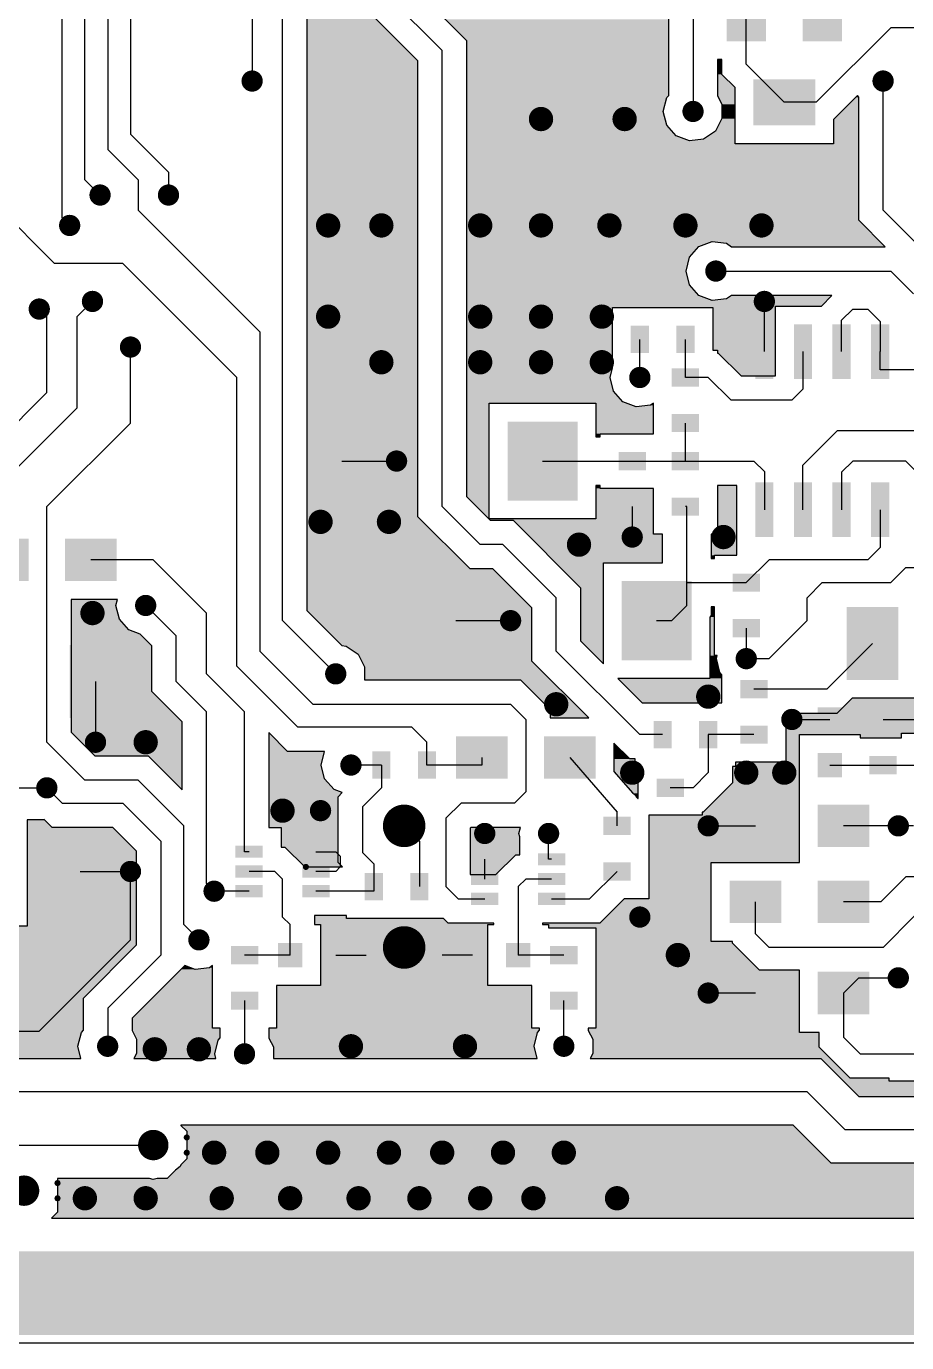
# Model space of a CAD drawing. Extents: x 295 to 953, y 10 to 290.
# Drawn here: x 628.5 to 676.3, y 85 to 156.4 of the extents above; entities that cross this region are included whole.
import ezdxf

# ---------------------------------------------------------------- set-up
doc = ezdxf.new("R2010")
doc.units = 0
doc.header["$LTSCALE"] = 5
doc.header["$MEASUREMENT"] = 0
doc.layers.get('0').update_dxf_attribs({"linetype": 'CONTINUOUS', "lineweight": 25})
doc.layers.add('16_COMP_GBR', color=1, linetype='CONTINUOUS')

msp = doc.modelspace()

# ---------------------------------------------------------------- linework, layer by layer
for points, const_width in [([(640.489, 153.475, 1), (641.066, 153.475, 1)], 0.577), ([(674.726, 153.475, 1), (675.304, 153.475, 1)], 0.577), ([(664.414, 151.825, 1), (664.991, 151.825, 1)], 0.577), ([(656.123, 151.413, 1), (656.783, 151.413, 1)], 0.66), ([(660.66, 151.413, 1), (661.32, 151.413, 1)], 0.66), ([(632.239, 147.288, 1), (632.816, 147.288, 1)], 0.577), ([(635.951, 147.288, 1), (636.529, 147.288, 1)], 0.577), ([(630.589, 145.638, 1), (631.166, 145.638, 1)], 0.577), ([(644.573, 145.638, 1), (645.233, 145.638, 1)], 0.66), ([(647.46, 145.638, 1), (648.12, 145.638, 1)], 0.66), ([(652.823, 145.638, 1), (653.483, 145.638, 1)], 0.66), ([(656.123, 145.638, 1), (656.783, 145.638, 1)], 0.66), ([(659.835, 145.638, 1), (660.495, 145.638, 1)], 0.66), ([(663.96, 145.638, 1), (664.62, 145.638, 1)], 0.66), ([(668.085, 145.638, 1), (668.745, 145.638, 1)], 0.66), ([(665.651, 143.162, 1), (666.229, 143.162, 1)], 0.577), ([(628.939, 141.1, 1), (629.516, 141.1, 1)], 0.577), ([(631.826, 141.513, 1), (632.404, 141.513, 1)], 0.577), ([(668.283, 141.513, 1), (668.861, 141.513, 1)], 0.577), ([(644.573, 140.688, 1), (645.233, 140.688, 1)], 0.66), ([(652.823, 140.688, 1), (653.483, 140.688, 1)], 0.66), ([(656.123, 140.688, 1), (656.783, 140.688, 1)], 0.66), ([(659.423, 140.688, 1), (660.083, 140.688, 1)], 0.66), ([(633.889, 139.038, 1), (634.466, 139.038, 1)], 0.577), ([(647.46, 138.213, 1), (648.12, 138.213, 1)], 0.66), ([(652.823, 138.213, 1), (653.483, 138.213, 1)], 0.66), ([(656.123, 138.213, 1), (656.783, 138.213, 1)], 0.66), ([(659.423, 138.213, 1), (660.083, 138.213, 1)], 0.66), ([(661.526, 137.387, 1), (662.104, 137.387, 1)], 0.577), ([(648.326, 132.85, 1), (648.904, 132.85, 1)], 0.577), ([(644.16, 129.55, 1), (644.82, 129.55, 1)], 0.66), ([(647.873, 129.55, 1), (648.533, 129.55, 1)], 0.66), ([(666.023, 128.725, 1), (666.683, 128.725, 1)], 0.66), ([(658.185, 128.313, 1), (658.845, 128.313, 1)], 0.66), ([(661.114, 128.725, 1), (661.691, 128.725, 1)], 0.577), ([(631.785, 124.6, 1), (632.445, 124.6, 1)], 0.66), ([(634.714, 125.012, 1), (635.291, 125.012, 1)], 0.577), ([(654.514, 124.188, 1), (655.091, 124.188, 1)], 0.577), ([(667.301, 122.125, 1), (667.879, 122.125, 1)], 0.577), ([(645.026, 121.3, 1), (645.604, 121.3, 1)], 0.577), ([(656.948, 119.65, 1), (657.608, 119.65, 1)], 0.66), ([(665.198, 120.063, 1), (665.858, 120.063, 1)], 0.66), ([(669.776, 118.825, 1), (670.354, 118.825, 1)], 0.577), ([(631.991, 117.588, 1), (632.569, 117.588, 1)], 0.577), ([(634.673, 117.588, 1), (635.333, 117.588, 1)], 0.66), ([(645.851, 116.35, 1), (646.429, 116.35, 1)], 0.577), ([(661.073, 115.938, 1), (661.733, 115.938, 1)], 0.66), ([(667.26, 115.938, 1), (667.92, 115.938, 1)], 0.66), ([(669.323, 115.938, 1), (669.983, 115.938, 1)], 0.66), ([(629.351, 115.113, 1), (629.929, 115.113, 1)], 0.577), ([(642.098, 113.875, 1), (642.758, 113.875, 1)], 0.66), ([(644.201, 113.875, 1), (644.779, 113.875, 1)], 0.577), ([(648.45, 113.05, 1), (649.605, 113.05, 1)], 1.155), ([(665.239, 113.05, 1), (665.816, 113.05, 1)], 0.577), ([(675.551, 113.05, 1), (676.129, 113.05, 1)], 0.577), ([(653.111, 112.637, 1), (653.689, 112.637, 1)], 0.577), ([(656.576, 112.637, 1), (657.154, 112.637, 1)], 0.577), ([(633.889, 110.575, 1), (634.466, 110.575, 1)], 0.577), ([(643.614, 110.823, 1), (643.779, 110.823, 1)], 0.165), ([(638.426, 109.503, 1), (639.004, 109.503, 1)], 0.577), ([(661.526, 108.1, 1), (662.104, 108.1, 1)], 0.577), ([(637.601, 106.863, 1), (638.179, 106.863, 1)], 0.577), ([(648.45, 106.45, 1), (649.605, 106.45, 1)], 1.155), ([(663.548, 106.038, 1), (664.208, 106.038, 1)], 0.66), ([(675.551, 104.8, 1), (676.129, 104.8, 1)], 0.577), ([(665.239, 103.975, 1), (665.816, 103.975, 1)], 0.577), ([(632.651, 101.087, 1), (633.229, 101.087, 1)], 0.577), ([(635.168, 100.923, 1), (635.828, 100.923, 1)], 0.66), ([(637.56, 100.923, 1), (638.22, 100.923, 1)], 0.66), ([(645.81, 101.087, 1), (646.47, 101.087, 1)], 0.66), ([(651.998, 101.087, 1), (652.658, 101.087, 1)], 0.66), ([(657.401, 101.087, 1), (657.979, 101.087, 1)], 0.577), ([(640.076, 100.675, 1), (640.654, 100.675, 1)], 0.577), ([(635.003, 95.725, 1), (635.828, 95.725, 1)], 0.825), ([(637.148, 96.139, 1), (637.313, 96.139, 1)], 0.165), ([(638.385, 95.313, 1), (639.045, 95.313, 1)], 0.66), ([(641.273, 95.313, 1), (641.933, 95.313, 1)], 0.66), ([(644.573, 95.313, 1), (645.233, 95.313, 1)], 0.66), ([(647.873, 95.313, 1), (648.533, 95.313, 1)], 0.66), ([(650.76, 95.313, 1), (651.42, 95.313, 1)], 0.66), ([(654.06, 95.313, 1), (654.72, 95.313, 1)], 0.66), ([(657.36, 95.313, 1), (658.02, 95.313, 1)], 0.66), ([(637.148, 95.311, 1), (637.313, 95.311, 1)], 0.165), ([(627.99, 93.25, 1), (628.815, 93.25, 1)], 0.825), ([(630.135, 93.664, 1), (630.3, 93.664, 1)], 0.165), ([(630.135, 92.836, 1), (630.3, 92.836, 1)], 0.165), ([(631.373, 92.838, 1), (632.033, 92.838, 1)], 0.66), ([(634.673, 92.838, 1), (635.333, 92.838, 1)], 0.66), ([(638.798, 92.838, 1), (639.458, 92.838, 1)], 0.66), ([(642.51, 92.838, 1), (643.17, 92.838, 1)], 0.66), ([(646.223, 92.838, 1), (646.883, 92.838, 1)], 0.66), ([(649.523, 92.838, 1), (650.183, 92.838, 1)], 0.66), ([(652.823, 92.838, 1), (653.483, 92.838, 1)], 0.66), ([(655.71, 92.838, 1), (656.37, 92.838, 1)], 0.66), ([(660.248, 92.838, 1), (660.908, 92.838, 1)], 0.66)]:
    msp.add_lwpolyline(points, format="xyb", close=True, dxfattribs=dict(const_width=const_width))
for points in [[(668.659, 158.572), (668.659, 155.638), (666.521, 158.572), (666.521, 155.638)], [(672.784, 158.572), (672.784, 155.638), (670.646, 158.572), (670.646, 155.638)], [(671.329, 153.577), (671.329, 151.063), (667.976, 153.577), (667.976, 151.063)], [(662.31, 140.193), (662.31, 138.708), (661.32, 140.193), (661.32, 138.708)], [(664.785, 140.193), (664.785, 138.708), (663.795, 140.193), (663.795, 138.708)], [(669.067, 140.275), (669.067, 137.305), (668.077, 140.275), (668.077, 137.305)], [(671.162, 140.275), (671.162, 137.305), (670.172, 140.275), (670.172, 137.305)], [(673.258, 140.275), (673.258, 137.305), (672.268, 140.275), (672.268, 137.305)], [(675.353, 140.275), (675.353, 137.305), (674.363, 140.275), (674.363, 137.305)], [(665.033, 137.883), (665.033, 136.893), (663.548, 137.883), (663.548, 136.893)], [(665.033, 135.408), (665.033, 134.418), (663.548, 135.408), (663.548, 134.418)], [(647.543, 134.995), (647.543, 130.705), (643.748, 134.995), (643.748, 130.705)], [(658.433, 134.995), (658.433, 130.705), (654.638, 134.995), (654.638, 130.705)], [(662.145, 133.345), (662.145, 132.355), (660.66, 133.345), (660.66, 132.355)], [(665.033, 133.345), (665.033, 132.355), (663.548, 133.345), (663.548, 132.355)], [(669.067, 131.695), (669.067, 128.725), (668.077, 131.695), (668.077, 128.725)], [(671.162, 131.695), (671.162, 128.725), (670.172, 131.695), (670.172, 128.725)], [(673.258, 131.695), (673.258, 128.725), (672.268, 131.695), (672.268, 128.725)], [(675.353, 131.695), (675.353, 128.725), (674.363, 131.695), (674.363, 128.725)], [(662.145, 130.87), (662.145, 129.88), (660.66, 130.87), (660.66, 129.88)], [(665.033, 130.87), (665.033, 129.88), (663.548, 130.87), (663.548, 129.88)], [(628.65, 128.643), (628.65, 126.333), (625.845, 128.643), (625.845, 126.333)], [(633.435, 128.643), (633.435, 126.333), (630.63, 128.643), (630.63, 126.333)], [(668.333, 126.745), (668.333, 125.755), (666.848, 126.745), (666.848, 125.755)], [(653.73, 126.333), (653.73, 122.043), (649.935, 126.333), (649.935, 122.043)], [(664.62, 126.333), (664.62, 122.043), (660.825, 126.333), (660.825, 122.043)], [(675.84, 124.93), (675.84, 120.97), (673.035, 124.93), (673.035, 120.97)], [(668.333, 124.27), (668.333, 123.28), (666.848, 124.27), (666.848, 123.28)], [(633.683, 122.868), (633.683, 118.908), (630.878, 122.868), (630.878, 118.908)], [(668.745, 120.97), (668.745, 119.98), (667.26, 120.97), (667.26, 119.98)], [(672.788, 119.485), (672.788, 118.165), (671.468, 119.485), (671.468, 118.165)], [(675.758, 119.32), (675.758, 118.33), (674.273, 119.32), (674.273, 118.33)], [(663.548, 118.743), (663.548, 117.258), (662.558, 118.743), (662.558, 117.258)], [(666.023, 118.743), (666.023, 117.258), (665.033, 118.743), (665.033, 117.258)], [(654.638, 117.918), (654.638, 115.608), (651.833, 117.918), (651.833, 115.608)], [(659.423, 117.918), (659.423, 115.608), (656.618, 117.918), (656.618, 115.608)], [(668.745, 118.495), (668.745, 117.505), (667.26, 118.495), (667.26, 117.505)], [(648.285, 117.093), (648.285, 115.608), (647.295, 117.093), (647.295, 115.608)], [(650.76, 117.093), (650.76, 115.608), (649.77, 117.093), (649.77, 115.608)], [(672.788, 117.01), (672.788, 115.69), (671.468, 117.01), (671.468, 115.69)], [(675.758, 116.845), (675.758, 115.855), (674.273, 116.845), (674.273, 115.855)], [(664.208, 115.608), (664.208, 114.618), (662.723, 115.608), (662.723, 114.618)], [(669.488, 114.205), (669.488, 111.895), (666.683, 114.205), (666.683, 111.895)], [(674.273, 114.205), (674.273, 111.895), (671.468, 114.205), (671.468, 111.895)], [(661.32, 113.545), (661.32, 112.555), (659.835, 113.545), (659.835, 112.555)], [(664.208, 113.133), (664.208, 112.143), (662.723, 113.133), (662.723, 112.143)], [(632.858, 112.555), (632.858, 108.595), (630.053, 112.555), (630.053, 108.595)], [(641.355, 111.978), (641.355, 111.318), (639.87, 111.978), (639.87, 111.318)], [(644.985, 111.978), (644.985, 111.318), (643.5, 111.978), (643.5, 111.318)], [(654.143, 111.565), (654.143, 110.905), (652.658, 111.565), (652.658, 110.905)], [(657.773, 111.565), (657.773, 110.905), (656.288, 111.565), (656.288, 110.905)], [(641.355, 110.905), (641.355, 110.245), (639.87, 110.905), (639.87, 110.245)], [(644.985, 110.905), (644.985, 110.245), (643.5, 110.905), (643.5, 110.245)], [(661.32, 111.07), (661.32, 110.08), (659.835, 111.07), (659.835, 110.08)], [(647.873, 110.493), (647.873, 109.008), (646.883, 110.493), (646.883, 109.008)], [(650.348, 110.493), (650.348, 109.008), (649.358, 110.493), (649.358, 109.008)], [(654.143, 110.493), (654.143, 109.833), (652.658, 110.493), (652.658, 109.833)], [(657.773, 110.493), (657.773, 109.833), (656.288, 110.493), (656.288, 109.833)], [(669.488, 110.08), (669.488, 107.77), (666.683, 110.08), (666.683, 107.77)], [(674.273, 110.08), (674.273, 107.77), (671.468, 110.08), (671.468, 107.77)], [(641.355, 109.833), (641.355, 109.173), (639.87, 109.833), (639.87, 109.173)], [(644.985, 109.833), (644.985, 109.173), (643.5, 109.833), (643.5, 109.173)], [(654.143, 109.42), (654.143, 108.76), (652.658, 109.42), (652.658, 108.76)], [(657.773, 109.42), (657.773, 108.76), (656.288, 109.42), (656.288, 108.76)], [(641.108, 106.533), (641.108, 105.543), (639.623, 106.533), (639.623, 105.543)], [(643.5, 106.698), (643.5, 105.378), (642.18, 106.698), (642.18, 105.378)], [(645.975, 106.698), (645.975, 105.378), (644.655, 106.698), (644.655, 105.378)], [(653.4, 106.698), (653.4, 105.378), (652.08, 106.698), (652.08, 105.378)], [(655.875, 106.698), (655.875, 105.378), (654.555, 106.698), (654.555, 105.378)], [(658.433, 106.533), (658.433, 105.543), (656.948, 106.533), (656.948, 105.543)], [(669.488, 105.13), (669.488, 102.82), (666.683, 105.13), (666.683, 102.82)], [(674.273, 105.13), (674.273, 102.82), (671.468, 105.13), (671.468, 102.82)], [(641.108, 104.058), (641.108, 103.068), (639.623, 104.058), (639.623, 103.068)], [(658.433, 104.058), (658.433, 103.068), (656.948, 104.058), (656.948, 103.068)]]:
    msp.add_solid(points)
at = {"layer": '16_COMP_GBR', "color": 7}
for p, q in [((664.703, 186.888), (664.703, 151.825)), ((643.748, 162.271), (643.748, 124.734)), ((634.178, 161.725), (634.178, 150.588)), ((642.428, 124.188), (642.428, 161.725)), ((632.94, 160.9), (632.94, 149.763)), ((640.778, 161.313), (640.778, 153.475)), ((631.703, 148.113), (631.703, 160.075)), ((646.14, 160.075), (651.09, 155.125)), ((647.708, 160.374), (652.41, 155.671)), ((630.465, 146.05), (630.465, 159.25)), ((649.77, 154.579), (645.833, 158.514)), ((663.383, 152.699), (663.383, 156.886)), ((667.59, 154.383), (667.59, 157.105)), ((671.385, 152.32), (675.428, 156.363)), ((678.15, 156.363), (675.428, 156.363)), ((651.09, 130.375), (651.09, 155.125)), ((652.41, 155.671), (652.41, 130.921)), ((649.77, 129.829), (649.77, 154.579)), ((666.023, 154.648), (666.023, 152.683)), ((666.27, 154.648), (666.023, 154.648)), ((666.27, 153.836), (666.27, 154.648)), ((669.653, 152.32), (667.59, 154.383)), ((666.986, 153.12), (666.27, 153.836)), ((666.986, 150.073), (666.986, 153.12)), ((675.015, 146.463), (675.015, 153.475)), ((663.087, 151.825), (663.274, 152.576)), ((663.274, 152.576), (663.383, 152.699)), ((666.023, 152.683), (666.27, 152.211)), ((666.27, 152.211), (666.27, 151.439)), ((671.385, 152.32), (669.653, 152.32)), ((673.619, 152.686), (672.319, 151.388)), ((673.695, 152.6), (673.619, 152.686)), ((673.695, 145.916), (673.695, 152.6)), ((663.274, 151.074), (663.087, 151.825)), ((663.785, 150.497), (663.274, 151.074)), ((665.912, 150.754), (665.275, 150.315)), ((666.27, 151.439), (665.912, 150.754)), ((672.319, 151.388), (672.319, 150.073)), ((636.24, 148.525), (634.178, 150.588)), ((664.508, 150.223), (663.785, 150.497)), ((665.275, 150.315), (664.508, 150.223)), ((672.319, 150.073), (666.986, 150.073)), ((634.59, 148.113), (632.94, 149.763)), ((632.528, 147.288), (631.703, 148.113)), ((634.59, 148.113), (634.59, 146.463)), ((636.24, 148.525), (636.24, 147.288)), ((626.258, 147.37), (630.053, 143.575)), ((641.19, 139.863), (634.59, 146.463)), ((677.903, 143.575), (675.015, 146.463)), ((630.878, 145.638), (630.465, 146.05)), ((675.127, 144.483), (673.695, 145.916)), ((664.511, 143.913), (665.023, 144.491)), ((665.023, 144.491), (665.745, 144.766)), ((665.745, 144.766), (666.513, 144.672)), ((666.513, 144.672), (666.788, 144.483)), ((666.788, 144.483), (675.127, 144.483)), ((664.325, 143.162), (664.511, 143.913)), ((633.765, 143.575), (630.053, 143.575)), ((633.765, 143.575), (639.953, 137.387)), ((664.511, 142.412), (664.325, 143.162)), ((665.94, 143.162), (675.428, 143.162)), ((676.665, 141.925), (675.428, 143.162)), ((665.023, 141.834), (664.511, 142.412)), ((632.115, 141.513), (631.29, 140.688)), ((665.745, 141.56), (665.023, 141.834)), ((666.513, 141.653), (665.745, 141.56)), ((666.788, 141.843), (666.513, 141.653)), ((672.24, 141.843), (666.788, 141.843)), ((668.572, 138.79), (668.572, 141.513)), ((671.664, 141.265), (672.24, 141.843)), ((629.228, 141.1), (629.64, 140.688)), ((660.33, 141.183), (665.775, 141.183)), ((660.33, 137.914), (660.33, 141.183)), ((665.775, 141.183), (665.775, 138.873)), ((669.182, 141.265), (671.664, 141.265)), ((669.182, 137.47), (669.182, 141.265)), ((673.365, 141.1), (672.763, 140.498)), ((673.365, 141.1), (674.19, 141.1)), ((674.858, 140.432), (674.19, 141.1)), ((629.64, 136.563), (629.64, 140.688)), ((631.29, 135.738), (631.29, 140.688)), ((672.763, 138.79), (672.763, 140.498)), ((674.858, 140.432), (674.858, 138.79)), ((641.19, 139.863), (641.19, 122.538)), ((661.815, 137.387), (661.815, 139.45)), ((664.29, 137.387), (664.29, 139.45)), ((634.178, 134.913), (634.178, 139.038)), ((665.775, 138.873), (666.023, 138.873)), ((666.023, 138.873), (666.023, 138.708)), ((666.023, 138.708), (666.074, 138.708)), ((666.074, 138.708), (667.311, 137.47)), ((670.667, 138.79), (670.667, 136.752)), ((674.858, 137.8), (674.858, 138.79)), ((660.2, 137.387), (660.33, 137.914)), ((639.953, 121.713), (639.953, 137.387)), ((660.386, 136.637), (660.2, 137.387)), ((665.528, 137.387), (664.29, 137.387)), ((665.528, 137.387), (666.765, 136.15)), ((667.311, 137.47), (669.182, 137.47)), ((679.553, 137.8), (674.858, 137.8)), ((629.64, 136.563), (626.753, 133.675)), ((660.898, 136.059), (660.386, 136.637)), ((670.065, 136.15), (670.667, 136.752)), ((653.648, 135.985), (659.423, 135.985)), ((653.648, 129.715), (653.648, 135.985)), ((659.423, 135.985), (659.423, 134.17)), ((661.62, 135.785), (660.898, 136.059)), ((662.388, 135.878), (661.62, 135.785)), ((662.558, 135.995), (662.388, 135.878)), ((662.558, 134.335), (662.558, 135.995)), ((670.065, 136.15), (666.765, 136.15)), ((631.29, 135.738), (627.578, 132.025)), ((634.178, 134.913), (629.64, 130.375)), ((659.67, 134.335), (662.558, 134.335)), ((659.67, 134.17), (659.67, 134.335)), ((664.29, 132.85), (664.29, 134.913)), ((672.54, 134.5), (670.667, 132.627)), ((672.54, 134.5), (679.553, 134.5)), ((659.423, 134.17), (659.67, 134.17)), ((645.645, 132.85), (648.615, 132.85)), ((656.535, 132.85), (661.403, 132.85)), ((661.403, 132.85), (664.29, 132.85)), ((664.29, 132.85), (668.003, 132.85)), ((668.572, 132.281), (668.003, 132.85)), ((668.572, 132.281), (668.572, 130.21)), ((670.667, 130.21), (670.667, 132.627)), ((672.763, 132.248), (673.365, 132.85)), ((672.763, 132.248), (672.763, 130.21)), ((676.253, 132.85), (673.365, 132.85)), ((676.253, 132.85), (677.903, 131.2)), ((659.423, 131.53), (659.423, 129.715)), ((659.67, 131.53), (659.423, 131.53)), ((659.67, 131.365), (659.67, 131.53)), ((666.023, 131.53), (666.023, 128.89)), ((667.087, 131.53), (666.023, 131.53)), ((667.087, 127.735), (667.087, 131.53)), ((652.41, 130.921), (653.699, 129.633)), ((662.558, 131.365), (659.67, 131.365)), ((662.558, 128.89), (662.558, 131.365)), ((629.64, 117.588), (629.64, 130.375)), ((651.09, 130.375), (653.153, 128.313)), ((661.403, 130.375), (661.403, 128.725)), ((664.373, 130.375), (664.29, 130.375)), ((664.373, 125.012), (664.373, 130.375)), ((674.858, 130.21), (674.858, 128.156)), ((652.606, 126.992), (649.77, 129.829)), ((659.423, 129.715), (653.648, 129.715)), ((653.699, 129.633), (654.936, 129.633)), ((654.936, 129.633), (658.598, 125.971)), ((663.053, 128.89), (662.558, 128.89)), ((663.053, 127.323), (663.053, 128.89)), ((665.693, 128.89), (665.693, 127.57)), ((666.023, 128.89), (665.693, 128.89)), ((654.39, 128.313), (653.153, 128.313)), ((654.39, 128.313), (657.278, 125.425)), ((674.19, 127.488), (674.858, 128.156)), ((635.415, 127.488), (632.033, 127.488)), ((635.415, 127.488), (638.303, 124.6)), ((659.835, 127.323), (663.053, 127.323)), ((659.835, 121.848), (659.835, 127.323)), ((665.693, 127.57), (665.858, 127.57)), ((665.858, 127.735), (667.087, 127.735)), ((665.858, 127.57), (665.858, 127.735)), ((667.59, 126.25), (668.828, 127.488)), ((674.19, 127.488), (668.828, 127.488)), ((653.844, 126.992), (652.606, 126.992)), ((655.958, 124.879), (653.844, 126.992)), ((676.253, 127.075), (675.428, 126.25)), ((676.253, 127.075), (679.965, 127.075)), ((658.598, 125.971), (658.598, 123.084)), ((664.373, 126.25), (667.59, 126.25)), ((664.373, 125.012), (664.373, 126.25)), ((671.715, 126.25), (670.89, 125.425)), ((671.715, 126.25), (675.428, 126.25)), ((630.96, 125.343), (630.96, 118.134)), ((633.47, 125.343), (630.96, 125.343)), ((633.387, 125.012), (633.47, 125.343)), ((657.278, 122.538), (657.278, 125.425)), ((670.89, 124.188), (670.89, 125.425)), ((633.574, 124.262), (633.387, 125.012)), ((635.003, 125.012), (636.653, 123.363)), ((638.303, 121.3), (638.303, 124.6)), ((643.748, 124.734), (645.643, 122.839)), ((655.958, 121.991), (655.958, 124.879)), ((664.373, 125.012), (663.548, 124.188)), ((665.693, 124.466), (665.61, 124.384)), ((665.61, 124.384), (665.61, 121.053)), ((665.693, 124.93), (665.693, 124.466)), ((665.858, 124.93), (665.693, 124.93)), ((665.858, 122.29), (665.858, 124.93)), ((634.085, 123.684), (633.574, 124.262)), ((634.696, 123.452), (634.085, 123.684)), ((645.315, 121.3), (642.428, 124.188)), ((651.833, 124.188), (654.803, 124.188)), ((662.723, 124.188), (663.548, 124.188)), ((667.59, 123.775), (667.59, 122.125)), ((670.89, 124.188), (668.828, 122.125)), ((635.333, 122.816), (634.696, 123.452)), ((636.653, 120.888), (636.653, 123.363)), ((658.598, 123.084), (659.835, 121.848)), ((674.438, 122.95), (671.963, 120.475)), ((635.333, 120.341), (635.333, 122.816)), ((644.078, 119.65), (641.19, 122.538)), ((645.643, 122.839), (645.888, 122.81)), ((645.888, 122.81), (646.524, 122.371)), ((646.524, 122.371), (646.883, 121.686)), ((657.278, 122.538), (661.815, 118)), ((666.016, 122.29), (665.858, 122.29)), ((665.975, 122.125), (666.016, 122.29)), ((639.953, 121.713), (643.253, 118.413)), ((646.883, 121.686), (646.883, 120.97)), ((659.041, 118.908), (655.958, 121.991)), ((666.161, 121.374), (665.975, 122.125)), ((667.59, 122.125), (668.828, 122.125)), ((632.28, 120.888), (632.28, 117.588)), ((636.653, 120.888), (638.303, 119.238)), ((638.303, 121.3), (640.365, 119.238)), ((646.883, 120.97), (655.349, 120.97)), ((655.349, 120.97), (656.948, 119.371)), ((665.61, 121.053), (660.63, 121.053)), ((660.63, 121.053), (661.95, 119.733)), ((666.27, 121.25), (666.161, 121.374)), ((666.27, 119.733), (666.27, 121.25)), ((636.983, 118.691), (635.333, 120.341)), ((671.963, 120.475), (668.003, 120.475)), ((644.078, 119.65), (654.803, 119.65)), ((655.628, 118.825), (654.803, 119.65)), ((656.948, 119.371), (656.948, 118.908)), ((661.95, 119.733), (666.27, 119.733)), ((673.335, 119.98), (672.509, 119.155)), ((676.83, 119.98), (673.335, 119.98)), ((636.983, 115), (636.983, 118.691)), ((638.303, 109.915), (638.303, 119.238)), ((640.365, 111.648), (640.365, 119.238)), ((655.628, 118.825), (655.628, 114.906)), ((656.948, 118.908), (659.041, 118.908)), ((669.735, 119.155), (669.735, 116.515)), ((672.509, 119.155), (669.735, 119.155)), ((670.065, 118.825), (672.128, 118.825)), ((675.015, 118.825), (677.078, 118.825)), ((630.96, 118.134), (632.249, 116.845)), ((641.685, 118.112), (641.685, 112.967)), ((642.706, 117.093), (641.685, 118.112)), ((649.44, 118.413), (643.253, 118.413)), ((649.44, 118.413), (650.265, 117.588)), ((663.053, 118), (661.815, 118)), ((668.003, 118), (665.528, 118)), ((665.528, 118), (665.528, 115.938)), ((670.478, 118), (673.778, 118)), ((670.478, 111.07), (670.478, 118)), ((673.778, 118), (673.778, 117.835)), ((676.005, 118.083), (678.645, 118.083)), ((676.005, 117.835), (676.005, 118.083)), ((629.64, 117.588), (631.703, 115.525)), ((650.265, 116.35), (650.265, 117.588)), ((660.413, 117.536), (660.413, 116.007)), ((661.269, 116.68), (660.413, 117.536)), ((673.778, 117.835), (676.005, 117.835)), ((632.249, 116.845), (635.136, 116.845)), ((635.136, 116.845), (636.983, 115)), ((644.708, 117.093), (642.706, 117.093)), ((644.525, 116.35), (644.708, 117.093)), ((653.235, 116.763), (653.235, 116.35)), ((658.02, 116.763), (660.578, 113.793)), ((661.568, 116.68), (661.269, 116.68)), ((661.568, 116.268), (661.568, 116.68)), ((667.013, 116.515), (667.013, 116.268)), ((669.735, 116.515), (667.013, 116.515)), ((644.711, 115.599), (644.525, 116.35)), ((647.79, 116.35), (646.14, 116.35)), ((647.79, 116.35), (647.79, 115.113)), ((653.235, 116.35), (650.265, 116.35)), ((660.413, 116.007), (661.432, 114.824)), ((661.733, 116.268), (661.568, 116.268)), ((661.733, 114.535), (661.733, 116.268)), ((664.703, 115.113), (665.528, 115.938)), ((666.848, 116.268), (666.848, 115.391)), ((667.013, 116.268), (666.848, 116.268)), ((672.128, 116.35), (675.015, 116.35)), ((675.015, 116.35), (677.49, 116.35)), ((627.99, 115.113), (629.64, 115.113)), ((629.64, 115.113), (630.465, 114.288)), ((634.59, 115.525), (631.703, 115.525)), ((634.59, 115.525), (637.065, 113.05)), ((645.223, 115.022), (644.711, 115.599)), ((646.759, 114.081), (647.79, 115.113)), ((664.703, 115.113), (663.465, 115.113)), ((666.848, 115.391), (665.249, 113.793)), ((645.665, 114.853), (645.223, 115.022)), ((645.439, 114.627), (645.665, 114.853)), ((645.439, 111.06), (645.439, 114.627)), ((655.009, 114.288), (655.628, 114.906)), ((661.432, 114.824), (661.544, 114.759)), ((661.544, 114.759), (661.635, 114.603)), ((661.635, 114.603), (661.703, 114.535)), ((661.703, 114.535), (661.733, 114.535)), ((630.465, 114.288), (633.765, 114.288)), ((635.828, 112.225), (633.765, 114.288)), ((646.759, 114.081), (646.759, 111.606)), ((651.296, 113.463), (652.121, 114.288)), ((655.009, 114.288), (652.121, 114.288)), ((660.578, 113.05), (660.578, 113.793)), ((662.31, 113.628), (662.31, 109.09)), ((665.198, 113.628), (662.31, 113.628)), ((665.198, 113.793), (665.198, 113.628)), ((665.249, 113.793), (665.198, 113.793)), ((628.568, 113.38), (628.568, 107.605)), ((629.475, 113.38), (628.568, 113.38)), ((629.475, 113.411), (629.475, 113.38)), ((629.919, 112.967), (629.475, 113.411)), ((633.219, 112.967), (629.919, 112.967)), ((634.508, 111.679), (633.219, 112.967)), ((637.065, 107.688), (637.065, 113.05)), ((641.685, 112.967), (642.345, 112.967)), ((642.345, 112.967), (642.345, 111.895)), ((649.028, 113.05), (649.853, 112.225)), ((651.296, 113.463), (651.296, 109.75)), ((652.667, 112.967), (652.616, 112.916)), ((652.616, 112.916), (652.616, 110.41)), ((655.332, 112.967), (652.667, 112.967)), ((655.25, 112.637), (655.332, 112.967)), ((665.528, 113.05), (668.085, 113.05)), ((675.84, 113.05), (672.87, 113.05)), ((676.665, 113.05), (675.84, 113.05)), ((635.828, 112.225), (635.828, 106.038)), ((649.853, 112.225), (649.853, 109.75)), ((655.298, 112.446), (655.25, 112.637)), ((655.298, 111.482), (655.298, 112.446)), ((656.865, 111.235), (656.865, 112.637)), ((634.508, 106.584), (634.508, 111.679)), ((640.613, 111.648), (640.365, 111.648)), ((642.345, 111.895), (642.561, 111.895)), ((642.561, 111.895), (643.635, 110.823)), ((644.243, 111.648), (645.315, 111.648)), ((645.563, 111.4), (645.315, 111.648)), ((647.378, 110.988), (646.759, 111.606)), ((654.009, 110.41), (655.081, 111.482)), ((655.081, 111.482), (655.298, 111.482)), ((643.635, 110.823), (643.696, 110.823)), ((643.696, 110.823), (645.675, 110.823)), ((645.315, 110.575), (645.563, 110.823)), ((645.675, 110.823), (645.439, 111.06)), ((645.563, 111.4), (645.563, 110.823)), ((647.378, 110.988), (647.378, 109.75)), ((653.4, 110.163), (653.4, 111.235)), ((657.03, 111.235), (656.865, 111.235)), ((665.693, 111.07), (670.478, 111.07)), ((665.693, 106.78), (665.693, 111.07)), ((631.455, 110.575), (634.178, 110.575)), ((634.178, 106.863), (634.178, 110.575)), ((642.015, 110.575), (640.613, 110.575)), ((642.015, 110.575), (642.428, 110.163)), ((642.428, 108.1), (642.428, 110.163)), ((645.315, 110.575), (644.243, 110.575)), ((652.616, 110.41), (653.946, 110.41)), ((653.946, 110.41), (653.948, 110.41)), ((653.948, 110.41), (654.009, 110.41)), ((655.215, 109.75), (655.628, 110.163)), ((657.03, 110.163), (655.628, 110.163)), ((660.578, 110.575), (659.093, 109.09)), ((674.891, 108.925), (676.253, 110.286)), ((677.754, 110.286), (676.253, 110.286)), ((638.715, 109.503), (638.303, 109.915)), ((640.613, 109.503), (638.715, 109.503)), ((647.378, 109.503), (644.243, 109.503)), ((647.378, 109.75), (647.378, 109.503)), ((651.956, 109.09), (651.296, 109.75)), ((655.215, 109.75), (655.215, 106.038)), ((651.956, 109.09), (653.4, 109.09)), ((657.03, 109.09), (659.093, 109.09)), ((660.96, 109.09), (659.639, 107.77)), ((662.31, 109.09), (660.96, 109.09)), ((668.085, 107.193), (668.085, 108.925)), ((674.891, 108.925), (672.87, 108.925)), ((642.428, 108.1), (642.84, 107.688)), ((644.16, 108.183), (644.16, 107.688)), ((645.893, 108.183), (644.16, 108.183)), ((645.893, 108.017), (645.893, 108.183)), ((651.163, 108.017), (645.893, 108.017)), ((651.41, 107.77), (651.163, 108.017)), ((675.015, 106.45), (676.706, 108.141)), ((628.568, 107.605), (623.783, 107.605)), ((637.89, 106.863), (637.065, 107.688)), ((642.84, 106.038), (642.84, 107.688)), ((644.16, 107.688), (644.49, 107.688)), ((644.49, 107.688), (644.49, 104.388)), ((653.895, 107.77), (651.41, 107.77)), ((653.565, 107.688), (653.895, 107.688)), ((653.565, 104.388), (653.565, 107.688)), ((653.895, 107.688), (653.895, 107.77)), ((656.535, 107.77), (656.535, 107.688)), ((659.639, 107.77), (656.535, 107.77)), ((656.535, 107.688), (656.865, 107.688)), ((656.865, 107.688), (656.865, 107.523)), ((656.865, 107.523), (659.423, 107.523)), ((659.423, 107.523), (659.423, 102.078)), ((668.085, 107.193), (668.828, 106.45)), ((634.178, 106.863), (629.228, 101.913)), ((631.62, 103.696), (634.508, 106.584)), ((666.848, 106.78), (665.693, 106.78)), ((666.848, 106.679), (666.848, 106.78)), ((668.314, 105.213), (666.848, 106.679)), ((632.94, 103.15), (635.828, 106.038)), ((642.84, 106.038), (640.365, 106.038)), ((645.315, 106.038), (646.965, 106.038)), ((652.74, 106.038), (651.09, 106.038)), ((657.69, 106.038), (655.215, 106.038)), ((675.015, 106.45), (668.828, 106.45)), ((637.131, 105.473), (634.26, 102.604)), ((637.695, 105.26), (637.131, 105.473)), ((638.463, 105.353), (637.695, 105.26)), ((638.633, 105.47), (638.463, 105.353)), ((638.633, 102.078), (638.633, 105.47)), ((670.478, 105.213), (668.314, 105.213)), ((670.478, 101.83), (670.478, 105.213)), ((642.098, 104.388), (642.098, 102.078)), ((644.49, 104.388), (642.098, 104.388)), ((655.958, 104.388), (653.565, 104.388)), ((655.958, 102.078), (655.958, 104.388)), ((672.87, 103.975), (673.695, 104.8)), ((673.695, 104.8), (675.84, 104.8)), ((631.62, 101.962), (631.62, 103.696)), ((668.085, 103.975), (665.528, 103.975)), ((672.87, 103.975), (672.87, 101.583)), ((632.94, 103.15), (632.94, 101.087)), ((640.365, 103.563), (640.365, 100.675)), ((657.69, 101.087), (657.69, 103.563)), ((634.26, 102.604), (634.26, 101.946)), ((621.646, 101.913), (629.228, 101.913)), ((631.325, 101.087), (631.511, 101.838)), ((631.511, 101.838), (631.62, 101.962)), ((634.26, 101.946), (634.508, 101.474)), ((634.508, 101.474), (634.508, 100.701)), ((639.045, 102.078), (638.633, 102.078)), ((638.936, 101.426), (639.045, 101.549)), ((639.045, 101.549), (639.045, 102.078)), ((641.685, 102.078), (641.685, 101.533)), ((642.098, 102.078), (641.685, 102.078)), ((641.685, 101.533), (641.933, 101.061)), ((656.37, 102.078), (655.958, 102.078)), ((656.075, 101.087), (656.261, 101.838)), ((656.261, 101.838), (656.37, 101.962)), ((656.37, 101.962), (656.37, 102.078)), ((659.01, 102.078), (659.01, 101.946)), ((659.423, 102.078), (659.01, 102.078)), ((659.01, 101.946), (659.258, 101.474)), ((659.258, 101.474), (659.258, 100.701)), ((671.55, 101.83), (670.478, 101.83)), ((671.55, 101.036), (671.55, 101.83)), ((673.778, 100.675), (672.87, 101.583)), ((631.488, 100.428), (631.325, 101.087)), ((638.75, 100.675), (638.936, 101.426)), ((641.933, 101.061), (641.933, 100.428)), ((656.238, 100.428), (656.075, 101.087)), ((673.231, 99.355), (671.55, 101.036)), ((606.623, 100.428), (631.488, 100.428)), ((634.508, 100.701), (634.364, 100.428)), ((634.364, 100.428), (638.811, 100.428)), ((638.811, 100.428), (638.75, 100.675)), ((641.933, 100.428), (656.238, 100.428)), ((659.258, 100.701), (659.114, 100.428)), ((659.114, 100.428), (671.642, 100.428)), ((671.642, 100.428), (673.705, 98.365)), ((673.778, 100.675), (677.078, 100.675)), ((675.345, 99.355), (673.231, 99.355)), ((675.345, 99.19), (675.345, 99.355)), ((670.89, 98.613), (605.303, 98.613)), ((670.89, 98.613), (672.953, 96.55)), ((678.81, 99.19), (675.345, 99.19)), ((673.705, 98.365), (685.658, 98.365)), ((636.913, 96.797), (636.917, 96.791)), ((670.138, 96.797), (636.913, 96.797)), ((636.917, 96.791), (637.23, 96.477)), ((637.23, 96.477), (637.23, 96.139)), ((672.2, 94.735), (670.138, 96.797)), ((693.99, 96.55), (672.953, 96.55)), ((637.23, 96.139), (637.23, 95.311)), ((567.765, 95.725), (635.415, 95.725)), ((637.23, 95.311), (637.23, 94.973)), ((636.626, 94.369), (636.167, 93.91)), ((636.87, 94.563), (636.626, 94.369)), ((636.917, 94.661), (636.87, 94.563)), ((637.23, 94.973), (636.917, 94.661)), ((694.742, 94.735), (672.2, 94.735)), ((630.218, 93.91), (630.218, 93.664)), ((635.21, 93.91), (630.218, 93.91)), ((630.218, 93.664), (630.218, 92.836)), ((635.415, 93.864), (635.21, 93.91)), ((635.62, 93.91), (635.415, 93.864)), ((636.167, 93.91), (635.62, 93.91)), ((630.218, 92.836), (630.218, 92.085)), ((630.218, 92.085), (629.897, 91.765)), ((629.897, 91.765), (801.271, 91.765)), ((505.478, 85), (865.178, 85))]:
    msp.add_line(p, q, dxfattribs=at)
for points in [[(643.748, 154.579), (643.748, 158.514), (649.77, 154.579), (645.833, 158.514)], [(652.41, 155.671), (651.258, 156.823), (663.383, 155.671), (663.383, 156.823)], [(652.41, 152.699), (652.41, 155.671), (663.383, 152.699), (663.383, 155.671)], [(643.748, 129.829), (643.748, 154.579), (649.77, 129.829), (649.77, 154.579)], [(666.023, 153.836), (666.023, 154.648), (666.27, 153.836), (666.27, 154.648)], [(666.023, 154.648), (666.023, 154.648), (666.27, 154.648), (666.023, 154.648)], [(666.023, 153.12), (666.023, 153.836), (666.986, 153.12), (666.27, 153.836)], [(666.023, 152.683), (666.023, 153.12), (666.986, 152.683), (666.986, 153.12)], [(652.41, 152.576), (652.41, 152.699), (663.274, 152.576), (663.383, 152.699)], [(652.41, 151.825), (652.41, 152.576), (663.087, 151.825), (663.274, 152.576)], [(666.27, 152.211), (666.023, 152.683), (666.986, 152.211), (666.986, 152.683)], [(666.27, 151.439), (666.27, 152.211), (666.986, 151.439), (666.986, 152.211)], [(672.319, 151.388), (673.533, 152.6), (673.695, 151.388), (673.695, 152.6)], [(673.533, 152.6), (673.619, 152.686), (673.695, 152.6), (673.619, 152.686)], [(652.41, 151.074), (652.41, 151.825), (663.274, 151.074), (663.087, 151.825)], [(652.41, 150.497), (652.41, 151.074), (663.785, 150.497), (663.274, 151.074)], [(665.275, 150.315), (665.912, 150.754), (666.986, 150.315), (666.986, 150.754)], [(665.912, 150.754), (666.27, 151.439), (666.986, 150.754), (666.986, 151.439)], [(672.319, 150.073), (672.319, 151.388), (673.695, 150.073), (673.695, 151.388)], [(652.41, 150.223), (652.41, 150.497), (664.508, 150.223), (663.785, 150.497)], [(652.41, 150.073), (652.41, 150.223), (666.986, 150.073), (666.986, 150.223)], [(652.41, 145.916), (652.41, 150.073), (673.695, 145.916), (673.695, 150.073)], [(664.508, 150.223), (665.275, 150.315), (666.986, 150.223), (666.986, 150.315)], [(652.41, 144.766), (652.41, 145.916), (674.844, 144.766), (673.695, 145.916)], [(652.41, 144.491), (652.41, 144.766), (665.023, 144.491), (665.745, 144.766)], [(652.41, 143.913), (652.41, 144.491), (664.511, 143.913), (665.023, 144.491)], [(666.513, 144.672), (665.745, 144.766), (674.938, 144.672), (674.844, 144.766)], [(666.788, 144.483), (666.513, 144.672), (675.127, 144.483), (674.938, 144.672)], [(652.41, 143.162), (652.41, 143.913), (664.325, 143.162), (664.511, 143.913)], [(652.41, 142.412), (652.41, 143.162), (664.511, 142.412), (664.325, 143.162)], [(652.41, 141.834), (652.41, 142.412), (665.023, 141.834), (664.511, 142.412)], [(652.41, 141.56), (652.41, 141.834), (665.745, 141.56), (665.023, 141.834)], [(652.41, 141.265), (652.41, 141.56), (671.664, 141.265), (671.958, 141.56)], [(665.745, 141.56), (666.513, 141.653), (671.958, 141.56), (672.051, 141.653)], [(666.513, 141.653), (666.788, 141.842), (672.051, 141.653), (672.24, 141.842)], [(666.788, 141.842), (666.788, 141.843), (672.24, 141.842), (666.788, 141.843)], [(652.41, 141.183), (652.41, 141.265), (669.182, 141.183), (669.182, 141.265)], [(652.41, 141.265), (652.41, 141.265), (669.182, 141.265), (671.664, 141.265)], [(652.41, 141.182), (652.41, 141.183), (660.33, 141.182), (665.775, 141.183)], [(652.41, 137.914), (652.41, 141.182), (660.33, 137.914), (660.33, 141.182)], [(665.775, 138.873), (665.775, 141.183), (669.182, 138.873), (669.182, 141.183)], [(666.023, 138.708), (666.023, 138.873), (669.182, 138.708), (669.182, 138.873)], [(667.311, 137.47), (666.074, 138.708), (669.182, 137.47), (669.182, 138.708)], [(652.41, 137.387), (652.41, 137.914), (660.2, 137.387), (660.33, 137.914)], [(652.41, 136.637), (652.41, 137.387), (660.386, 136.637), (660.2, 137.387)], [(652.41, 136.059), (652.41, 136.637), (660.898, 136.059), (660.386, 136.637)], [(652.41, 135.985), (652.41, 136.059), (661.094, 135.985), (660.898, 136.059)], [(652.41, 130.921), (652.41, 135.985), (653.648, 130.921), (653.648, 135.985)], [(652.41, 135.985), (652.41, 135.985), (653.648, 135.985), (659.423, 135.985)], [(659.423, 135.785), (659.423, 135.985), (661.62, 135.785), (661.094, 135.985)], [(659.423, 134.335), (659.423, 135.785), (662.558, 134.335), (662.558, 135.785)], [(661.62, 135.785), (662.388, 135.878), (662.558, 135.785), (662.558, 135.878)], [(662.388, 135.878), (662.558, 135.995), (662.558, 135.878), (662.558, 135.995)], [(659.423, 134.17), (659.423, 134.335), (659.67, 134.17), (659.67, 134.335)], [(659.423, 134.335), (659.423, 134.335), (659.67, 134.335), (662.558, 134.335)], [(659.423, 131.365), (659.423, 131.53), (659.67, 131.365), (659.67, 131.53)], [(659.423, 131.53), (659.423, 131.53), (659.67, 131.53), (659.423, 131.53)], [(666.023, 128.89), (666.023, 131.53), (667.087, 128.89), (667.087, 131.53)], [(666.023, 131.53), (666.023, 131.53), (667.087, 131.53), (666.023, 131.53)], [(653.616, 129.715), (652.41, 130.921), (653.648, 129.715), (653.648, 130.921)], [(659.423, 129.715), (659.423, 131.365), (662.558, 129.715), (662.558, 131.365)], [(659.423, 131.365), (659.423, 131.365), (662.558, 131.365), (659.67, 131.365)], [(643.748, 126.992), (643.748, 129.829), (652.606, 126.992), (649.77, 129.829)], [(653.699, 129.633), (653.616, 129.715), (662.558, 129.633), (662.558, 129.715)], [(655.679, 128.89), (654.936, 129.633), (662.558, 128.89), (662.558, 129.633)], [(657.246, 127.323), (655.679, 128.89), (663.053, 127.323), (663.053, 128.89)], [(655.679, 128.89), (655.679, 128.89), (663.053, 128.89), (662.558, 128.89)], [(665.693, 127.735), (665.693, 128.89), (667.087, 127.735), (667.087, 128.89)], [(657.246, 127.322), (657.246, 127.323), (659.835, 127.322), (663.053, 127.323)], [(658.598, 125.971), (657.246, 127.322), (659.835, 125.971), (659.835, 127.322)], [(665.693, 127.57), (665.693, 127.735), (665.858, 127.57), (665.858, 127.735)], [(665.693, 127.735), (665.693, 127.735), (665.858, 127.735), (667.087, 127.735)], [(643.748, 126.992), (643.748, 126.992), (653.844, 126.992), (652.606, 126.992)], [(643.748, 124.879), (643.748, 126.992), (655.958, 124.879), (653.844, 126.992)], [(658.598, 123.084), (658.598, 125.971), (659.835, 123.084), (659.835, 125.971)], [(630.96, 125.342), (630.96, 125.343), (633.47, 125.342), (630.96, 125.343)], [(630.96, 125.012), (630.96, 125.342), (633.387, 125.012), (633.47, 125.342)], [(630.96, 124.262), (630.96, 125.012), (633.574, 124.262), (633.387, 125.012)], [(643.748, 124.734), (643.748, 124.879), (655.958, 124.734), (655.958, 124.879)], [(645.643, 122.839), (643.748, 124.734), (655.958, 122.839), (655.958, 124.734)], [(665.61, 124.384), (665.693, 124.466), (665.858, 124.384), (665.858, 124.466)], [(665.61, 122.29), (665.61, 124.384), (665.858, 122.29), (665.858, 124.384)], [(665.693, 124.466), (665.693, 124.93), (665.858, 124.466), (665.858, 124.93)], [(665.693, 124.93), (665.693, 124.93), (665.858, 124.93), (665.693, 124.93)], [(630.96, 123.684), (630.96, 124.262), (634.085, 123.684), (633.574, 124.262)], [(630.96, 123.452), (630.96, 123.684), (634.696, 123.452), (634.085, 123.684)], [(630.96, 122.816), (630.96, 123.452), (635.333, 122.816), (634.696, 123.452)], [(659.835, 121.848), (658.598, 123.084), (659.835, 121.848), (659.835, 123.084)], [(630.96, 120.341), (630.96, 122.816), (635.333, 120.341), (635.333, 122.816)], [(645.888, 122.81), (645.643, 122.839), (655.958, 122.81), (655.958, 122.839)], [(646.524, 122.371), (645.888, 122.81), (655.958, 122.371), (655.958, 122.81)], [(646.723, 121.991), (646.524, 122.371), (655.958, 121.991), (655.958, 122.371)], [(665.61, 122.125), (665.61, 122.29), (665.975, 122.125), (666.016, 122.29)], [(665.61, 122.29), (665.61, 122.29), (666.016, 122.29), (665.858, 122.29)], [(646.883, 121.686), (646.723, 121.991), (656.263, 121.686), (655.958, 121.991)], [(646.883, 120.97), (646.883, 121.686), (656.979, 120.97), (656.263, 121.686)], [(665.61, 121.374), (665.61, 122.125), (666.161, 121.374), (665.975, 122.125)], [(656.948, 119.371), (655.349, 120.97), (658.578, 119.371), (656.979, 120.97)], [(660.63, 121.052), (665.61, 121.053), (666.27, 121.052), (666.27, 121.053)], [(661.95, 119.733), (660.63, 121.052), (666.27, 119.733), (666.27, 121.052)], [(665.61, 121.25), (665.61, 121.374), (666.27, 121.25), (666.161, 121.374)], [(665.61, 121.053), (665.61, 121.25), (666.27, 121.053), (666.27, 121.25)], [(630.96, 118.691), (630.96, 120.341), (636.983, 118.691), (635.333, 120.341)], [(656.948, 118.908), (656.948, 119.371), (659.041, 118.908), (658.578, 119.371)], [(672.509, 119.155), (673.335, 119.98), (678.645, 119.155), (678.645, 119.98)], [(673.335, 119.98), (673.335, 119.98), (678.645, 119.98), (677.325, 119.98)], [(630.96, 118.134), (630.96, 118.691), (636.983, 118.134), (636.983, 118.691)], [(659.041, 118.908), (659.041, 118.908), (659.041, 118.908), (656.948, 118.908)], [(669.735, 118.083), (669.735, 119.155), (678.645, 118.083), (678.645, 119.155)], [(632.249, 116.845), (630.96, 118.134), (636.983, 116.845), (636.983, 118.134)], [(641.685, 117.093), (641.685, 118.112), (642.706, 117.093), (641.685, 118.112)], [(669.735, 118.082), (669.735, 118.083), (676.005, 118.082), (678.645, 118.083)], [(669.735, 118), (669.735, 118.082), (676.005, 118), (676.005, 118.082)], [(669.735, 116.515), (669.735, 118), (670.478, 116.515), (670.478, 118)], [(669.735, 118), (669.735, 118), (670.478, 118), (673.778, 118)], [(673.778, 117.835), (673.778, 118), (676.005, 117.835), (676.005, 118)], [(660.413, 116.68), (660.413, 117.536), (661.269, 116.68), (660.413, 117.536)], [(636.982, 115), (635.136, 116.845), (636.982, 115), (636.983, 116.845)], [(641.685, 117.092), (641.685, 117.093), (644.708, 117.092), (642.706, 117.093)], [(641.685, 116.35), (641.685, 117.092), (644.525, 116.35), (644.708, 117.092)], [(660.413, 116.268), (660.413, 116.68), (661.568, 116.268), (661.568, 116.68)], [(660.413, 116.68), (660.413, 116.68), (661.568, 116.68), (661.269, 116.68)], [(667.013, 116.268), (667.013, 116.515), (670.478, 116.268), (670.478, 116.515)], [(641.685, 115.599), (641.685, 116.35), (644.711, 115.599), (644.525, 116.35)], [(660.413, 116.267), (660.413, 116.268), (661.733, 116.267), (661.568, 116.268)], [(660.413, 116.007), (660.413, 116.267), (661.733, 116.007), (661.733, 116.267)], [(661.432, 114.824), (660.413, 116.007), (661.733, 114.824), (661.733, 116.007)], [(666.848, 115.391), (666.848, 116.268), (670.478, 115.391), (670.478, 116.268)], [(641.685, 115.022), (641.685, 115.599), (645.223, 115.022), (644.711, 115.599)], [(665.249, 113.793), (666.848, 115.391), (670.478, 113.793), (670.478, 115.391)], [(641.685, 114.853), (641.685, 115.022), (645.665, 114.853), (645.223, 115.022)], [(641.685, 114.627), (641.685, 114.853), (645.439, 114.627), (645.665, 114.853)], [(641.685, 112.968), (641.685, 114.627), (645.439, 112.968), (645.439, 114.627)], [(661.544, 114.759), (661.432, 114.824), (661.733, 114.759), (661.733, 114.824)], [(661.635, 114.603), (661.544, 114.759), (661.733, 114.603), (661.733, 114.759)], [(661.703, 114.535), (661.635, 114.603), (661.733, 114.535), (661.733, 114.603)], [(662.31, 111.07), (662.31, 113.628), (670.478, 111.07), (670.478, 113.628)], [(665.198, 113.628), (665.198, 113.793), (670.478, 113.628), (670.478, 113.793)], [(628.568, 112.967), (628.568, 113.38), (629.919, 112.967), (629.506, 113.38)], [(628.568, 112.967), (628.568, 112.967), (633.219, 112.967), (629.919, 112.967)], [(628.568, 111.679), (628.568, 112.967), (634.508, 111.679), (633.219, 112.967)], [(629.475, 113.38), (629.475, 113.411), (629.506, 113.38), (629.475, 113.411)], [(642.345, 112.967), (641.685, 112.968), (645.439, 112.967), (645.439, 112.968)], [(642.345, 111.895), (642.345, 112.967), (645.439, 111.895), (645.439, 112.967)], [(652.616, 112.916), (652.667, 112.967), (655.319, 112.916), (655.332, 112.967)], [(652.616, 112.637), (652.616, 112.916), (655.25, 112.637), (655.319, 112.916)], [(652.667, 112.967), (652.667, 112.967), (655.332, 112.967), (652.667, 112.967)], [(652.616, 112.446), (652.616, 112.637), (655.298, 112.446), (655.25, 112.637)], [(652.616, 111.482), (652.616, 112.446), (655.298, 111.482), (655.298, 112.446)], [(628.568, 107.605), (628.568, 111.679), (634.508, 107.605), (634.508, 111.679)], [(643.397, 111.06), (642.561, 111.895), (645.439, 111.06), (645.439, 111.895)], [(652.616, 111.482), (652.616, 111.482), (655.081, 111.482), (655.298, 111.482)], [(652.616, 110.41), (652.616, 111.482), (654.009, 110.41), (655.081, 111.482)], [(643.635, 110.823), (643.397, 111.06), (645.675, 110.823), (645.439, 111.06)], [(662.31, 109.09), (662.31, 111.07), (665.693, 109.09), (665.693, 111.07)], [(662.31, 111.07), (662.31, 111.07), (665.693, 111.07), (670.478, 111.07)], [(659.639, 107.77), (660.96, 109.09), (665.693, 107.77), (665.693, 109.09)], [(644.16, 108.182), (644.16, 108.183), (645.893, 108.182), (644.16, 108.183)], [(644.16, 108.017), (644.16, 108.182), (645.893, 108.017), (645.893, 108.182)], [(644.16, 108.017), (644.16, 108.017), (651.163, 108.017), (645.893, 108.017)], [(644.16, 107.77), (644.16, 108.017), (651.41, 107.77), (651.163, 108.017)], [(616.019, 106.584), (616.019, 107.605), (634.508, 106.584), (634.508, 107.605)], [(644.16, 107.688), (644.16, 107.77), (653.895, 107.688), (653.895, 107.77)], [(644.16, 107.77), (644.16, 107.77), (653.895, 107.77), (651.41, 107.77)], [(644.49, 107.687), (644.49, 107.688), (653.565, 107.687), (653.895, 107.688)], [(644.49, 104.388), (644.49, 107.687), (653.565, 104.388), (653.565, 107.687)], [(656.535, 107.688), (656.535, 107.77), (665.693, 107.688), (665.693, 107.77)], [(656.865, 107.523), (656.865, 107.688), (665.693, 107.523), (665.693, 107.688)], [(659.423, 106.78), (659.423, 107.523), (665.693, 106.78), (665.693, 107.523)], [(616.019, 103.696), (616.019, 106.584), (631.62, 103.696), (634.508, 106.584)], [(659.423, 106.679), (659.423, 106.78), (666.848, 106.679), (666.848, 106.78)], [(659.423, 106.78), (659.423, 106.78), (666.848, 106.78), (665.693, 106.78)], [(659.423, 105.213), (659.423, 106.679), (668.314, 105.213), (666.848, 106.679)], [(634.26, 102.604), (636.918, 105.26), (638.633, 102.604), (638.633, 105.26)], [(636.918, 105.26), (637.131, 105.473), (637.695, 105.26), (637.131, 105.473)], [(637.695, 105.26), (638.463, 105.353), (638.633, 105.26), (638.633, 105.353)], [(638.463, 105.353), (638.633, 105.47), (638.633, 105.353), (638.633, 105.47)], [(659.423, 105.212), (659.423, 105.213), (670.478, 105.212), (668.314, 105.213)], [(659.423, 102.078), (659.423, 105.212), (670.478, 102.078), (670.478, 105.212)], [(642.098, 104.387), (642.098, 104.388), (655.958, 104.387), (653.565, 104.388)], [(642.098, 102.078), (642.098, 104.387), (655.958, 102.078), (655.958, 104.387)], [(616.019, 102.985), (616.019, 103.696), (631.62, 102.985), (631.62, 103.696)], [(606.623, 101.962), (606.623, 102.985), (631.62, 101.962), (631.62, 102.985)], [(634.26, 102.078), (634.26, 102.604), (638.633, 102.078), (638.633, 102.604)], [(606.623, 101.838), (606.623, 101.962), (631.511, 101.838), (631.62, 101.962)], [(606.623, 101.087), (606.623, 101.838), (631.325, 101.087), (631.511, 101.838)], [(634.26, 102.077), (634.26, 102.078), (639.045, 102.077), (638.633, 102.078)], [(634.26, 101.946), (634.26, 102.077), (639.045, 101.946), (639.045, 102.077)], [(634.468, 101.549), (634.26, 101.946), (639.045, 101.549), (639.045, 101.946)], [(634.508, 101.474), (634.468, 101.549), (638.978, 101.474), (639.045, 101.549)], [(634.508, 101.426), (634.508, 101.474), (638.936, 101.426), (638.978, 101.474)], [(641.685, 102.077), (641.685, 102.078), (656.37, 102.077), (655.958, 102.078)], [(641.685, 101.962), (641.685, 102.077), (656.37, 101.962), (656.37, 102.077)], [(641.685, 101.838), (641.685, 101.962), (656.261, 101.838), (656.37, 101.962)], [(641.685, 101.533), (641.685, 101.838), (656.185, 101.533), (656.261, 101.838)], [(641.919, 101.087), (641.685, 101.533), (656.075, 101.087), (656.185, 101.533)], [(659.01, 101.946), (659.01, 102.078), (670.478, 101.946), (670.478, 102.078)], [(659.071, 101.83), (659.01, 101.946), (670.478, 101.83), (670.478, 101.946)], [(659.258, 101.474), (659.071, 101.83), (671.55, 101.474), (671.55, 101.83)], [(659.071, 101.83), (659.071, 101.83), (671.55, 101.83), (670.478, 101.83)], [(659.258, 101.036), (659.258, 101.474), (671.55, 101.036), (671.55, 101.474)], [(606.623, 100.428), (606.623, 101.087), (631.488, 100.428), (631.325, 101.087)], [(634.508, 100.701), (634.508, 101.426), (638.756, 100.701), (638.936, 101.426)], [(641.933, 101.061), (641.919, 101.087), (656.081, 101.061), (656.075, 101.087)], [(641.933, 100.428), (641.933, 101.061), (656.238, 100.428), (656.081, 101.061)], [(659.258, 100.701), (659.258, 101.036), (671.885, 100.701), (671.55, 101.036)], [(634.364, 100.428), (634.494, 100.675), (638.811, 100.428), (638.75, 100.675)], [(634.494, 100.675), (634.508, 100.701), (638.75, 100.675), (638.756, 100.701)], [(659.114, 100.428), (659.258, 100.701), (672.159, 100.428), (671.885, 100.701)], [(672.715, 99.355), (671.642, 100.428), (673.231, 99.355), (672.159, 100.428)], [(672.88, 99.19), (672.715, 99.355), (675.345, 99.19), (675.345, 99.355)], [(672.715, 99.355), (672.715, 99.355), (675.345, 99.355), (673.231, 99.355)], [(673.705, 98.365), (672.88, 99.19), (685.658, 98.365), (685.658, 99.19)], [(672.88, 99.19), (672.88, 99.19), (685.658, 99.19), (679.47, 99.19)], [(636.913, 96.797), (636.913, 96.797), (670.138, 96.797), (636.913, 96.797)], [(636.917, 96.791), (636.913, 96.797), (670.144, 96.791), (670.138, 96.797)], [(637.23, 96.477), (636.917, 96.791), (670.458, 96.477), (670.144, 96.791)], [(637.23, 94.973), (637.23, 96.477), (671.963, 94.973), (670.458, 96.477)], [(636.167, 93.91), (636.626, 94.369), (717.268, 93.91), (717.154, 94.369)], [(636.626, 94.369), (636.775, 94.487), (717.154, 94.369), (717.125, 94.487)], [(636.775, 94.487), (636.87, 94.563), (717.125, 94.487), (717.143, 94.563)], [(636.87, 94.563), (636.917, 94.661), (717.143, 94.563), (717.167, 94.661)], [(636.917, 94.661), (636.991, 94.735), (717.167, 94.661), (717.186, 94.735)], [(636.991, 94.735), (637.23, 94.973), (672.2, 94.735), (671.963, 94.973)], [(630.218, 93.864), (630.218, 93.91), (635.415, 93.864), (635.21, 93.91)], [(630.218, 93.737), (630.218, 93.864), (717.311, 93.737), (717.28, 93.864)], [(630.218, 93.613), (630.218, 93.737), (717.42, 93.613), (717.311, 93.737)], [(630.218, 93.529), (630.218, 93.613), (717.42, 93.529), (717.42, 93.613)], [(635.415, 93.864), (635.62, 93.91), (717.28, 93.864), (717.268, 93.91)], [(630.218, 92.343), (630.218, 93.529), (718.606, 92.343), (717.42, 93.529)], [(630.218, 92.342), (630.218, 92.343), (719.07, 92.342), (718.606, 92.343)], [(630.218, 92.178), (630.218, 92.342), (719.07, 92.178), (719.07, 92.342)], [(630.218, 92.085), (630.218, 92.178), (729.795, 92.085), (729.795, 92.178)], [(629.898, 91.765), (630.062, 91.93), (801.271, 91.765), (801.106, 91.93)], [(630.062, 91.93), (630.218, 92.085), (729.795, 91.93), (729.795, 92.085)], [(505.89, 88.465), (505.89, 89.95), (868.065, 88.465), (868.065, 89.95)], [(505.89, 89.95), (505.89, 89.95), (868.065, 89.95), (517.028, 89.95)], [(505.89, 85.825), (505.89, 88.465), (865.425, 85.825), (868.065, 88.465)], [(506.303, 85.413), (505.89, 85.825), (865.013, 85.413), (865.425, 85.825)]]:
    msp.add_solid(points, dxfattribs=at)

doc.saveas('drawing.dxf')
